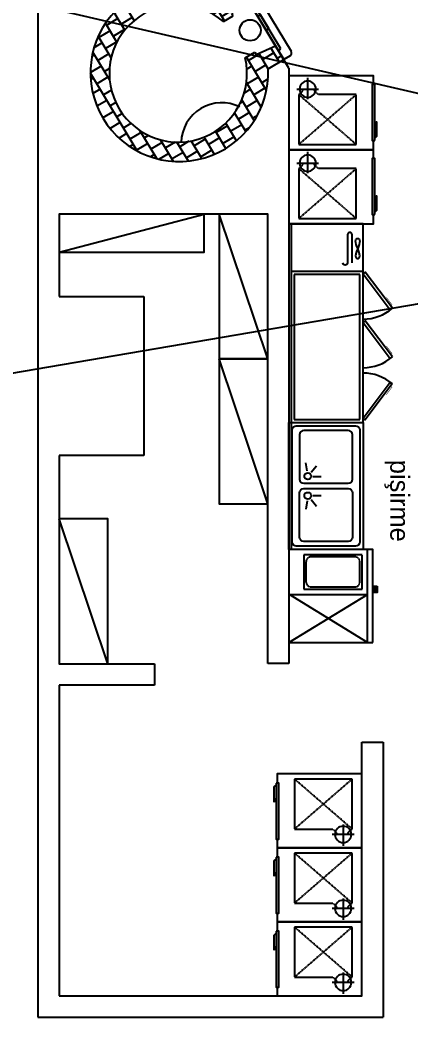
# Model space of a CAD drawing. Header units: millimetres. Extents: x 521598 to 528569, y -164711 to -162316.
# Drawn here: x 524061 to 524431, y -164711 to -163768 of the extents above; entities that cross this region are included whole.
import ezdxf

# ---------------------------------------------------------------- set-up
doc = ezdxf.new("R2010")
doc.units = ezdxf.units.MM
doc.linetypes.add('DASHED', pattern=[0.75, 0.5, -0.25])
for name, color, linetype in [('002 Çizgi', 7, 'Continuous'), ('CIHAZ', 2, 'Continuous'), ('S2000-002 Çizgi', 7, 'Continuous')]:
    doc.layers.add(name, color=color, linetype=linetype)
doc.styles.add('TAKSİM', font='GOTHIC.TTF', dxfattribs={"height": 20})

# ---------------------------------------------------------------- blocks, each defined once
blk = doc.blocks.new('A$C06017225')
at = {"layer": 'S2000-002 Çizgi'}
h = blk.add_hatch(dxfattribs=at)
h.set_pattern_fill('AR-B88', color=256, scale=0.06, style=0)
h.set_pattern_definition([(0, (-8243.159079086074, 3900.02215062343), (0, 12.192), []), (90, (-8243.159079086074, 3900.02215062343), (-6.095999999999997, 12.192), [12.192, -12.192])])
h.paths.add_polyline_path([(43.988767518038, 27.13525971144691), (43.98876751803618, 10.00000096192571), (58.98876751803618, 10.00000096192616), (61.488767518038, 29.76524713212757), (63.98876751803618, 29.76524713212757), (63.98876751803618, 40.40644275845352, -6.342329219213232), (103.9887675180362, 40.40644275845352), (103.9887675180343, 29.76524713212802), (106.4887675180361, 29.76524713212757), (108.9887675180362, 10.00000096192525), (113.9887675180362, 10.00000096192525), (123.9887675180362, 10.00000096192525), (123.9887675180362, 27.13525971144782, 3.946618531262029)])
for p, q in [((63.98876751803618, 40.40644275845352), (63.98876751803618, 29.76524713212757)), ((103.9887675180362, 40.40644275845352), (103.9887675180362, 29.76524713212757)), ((61.48876751803618, 29.76524713212757), (58.98876751803618, 10.00000096192525)), ((63.98876751803618, 29.76524713212757), (61.48876751803618, 29.76524713212757)), ((103.9887675180362, 29.76524713212757), (106.4887675180361, 29.76524713212757)), ((106.4887675180361, 29.76524713212757), (108.9887675180362, 10.00000096192525)), ((43.988767518038, 27.13525971144736), (43.98876751803618, 10.00000096192571)), ((123.9887675180362, 27.13525971144782), (123.9887675180362, 10.00000096192525)), ((123.9887675180362, 10.00000096192525), (43.98876751803618, 10.00000096192525))]:
    blk.add_line(p, q, dxfattribs=at)
at = {"layer": 'S2000-002 Çizgi', "color": 4}
for p, q in [((43.98876751803618, 3.000000961925252), (43.98876751803618, 10.00000096192525)), ((123.9887675180362, 3.000000961924797), (123.9887675180362, 10.00000096192525)), ((120.9887675180361, 9.619247976e-07), (46.98876751803618, 9.619252523e-07))]:
    blk.add_line(p, q, dxfattribs=at)
for points in [[(53.98876751803618, 7.000000961925252), (113.9887675180362, 7.000000961925252), (113.9887675180362, 10.00000096192525), (53.98876751803618, 10.00000096192525)], [(76.48876751803618, 7.000000961925252), (91.4887675180362, 7.000000961925252), (91.4887675180362, 10.00000096192525), (76.48876751803618, 10.00000096192525)]]:
    blk.add_lwpolyline(points, close=True, dxfattribs=at)
at = {"layer": 'S2000-002 Çizgi'}
blk.add_circle((83.98876751803618, 23.00000096192525), 10, dxfattribs=at)
for centre, radius, start, end in [((83.98876751803618, 101.0000009619252), 84, 298.4368901488709, 241.563109851129), ((83.98876751803618, 102.2530271427185), 65, 287.9202131393425, 252.0797868606575), ((5.985026129696053, 101.0000009619252), 38.48212830448029, 302.7103555637847, 57.28964443621531)]:
    blk.add_arc(centre, radius, start, end, dxfattribs=at)
at = {"layer": 'S2000-002 Çizgi', "color": 4}
for centre, start, end in [((46.98876751803618, 3.000000961925252), 180, 270), ((120.9887675180361, 3.000000961924797), 270, 0)]:
    blk.add_arc(centre, 3, start, end, dxfattribs=at)
blk = doc.blocks.new('A$Cb98cdcd6')
at = {"layer": 'CIHAZ', "color": 1}
for p, q in [((65.05863948300248, 47.90907035229611), (65.05863948300248, 68.01746013466618)), ((75.33279476797907, 57.26566633625771), (54.78448419802589, 57.26566633625771))]:
    blk.add_line(p, q, dxfattribs=at)
at = {"layer": 'CIHAZ', "color": 5, "linetype": 'DASHED'}
for p, q in [((73.52318220364396, 4.986674565530848), (19.14911712461617, 52.18251462565968)), ((73.52318220364396, 52.18251462565968), (19.14911712461617, 4.986674565530848))]:
    blk.add_line(p, q, dxfattribs=at)
at = {"layer": 'CIHAZ', "color": 5}
for points in [[(1.822605347260833, 8.79640373881557), (1.822605347260833, 61.63946536305593), (4.321508856082801, 61.63946536305593), (4.321508856082801, 8.79640373881557)], [(1.822605347260833, 10.79640373881557), (1.822605347260833, 23.40387475365424), (0, 26.40387475365424), (0, 12.40387475365424)]]:
    blk.add_lwpolyline(points, close=True, dxfattribs=at)
at = {"layer": 'CIHAZ', "color": 1}
blk.add_circle((65.05863948300248, 57.26566633625771), 7.758035706010048, dxfattribs=at)
at = {"layer": 'S2000-002 Çizgi', "linetype": 'DASHED'}
for p, q in [((19.14911712461617, 52.18251462565968), (54.91525066853501, 52.18251462565968)), ((19.14911712461617, 4.986674565530848), (19.14911712461617, 52.18251462565968)), ((73.52318220364396, 52.18251462565968), (73.52318220364396, 4.986674565530848)), ((73.52318220364396, 4.986674565530848), (19.14911712461617, 4.986674565530848))]:
    blk.add_line(p, q, dxfattribs=at)
at = {"layer": 'S2000-002 Çizgi'}
blk.add_lwpolyline([(2.813753302791156, 61.63946536305593), (2.813753302791156, 70.0000000000291), (82.81375330279116, 70.0000000000291), (82.81375330279116, 2.91038304567337e-11), (2.813753302791156, 2.91038304567337e-11), (2.813753302791156, 8.79640373881557)], dxfattribs=at)
at = {"layer": 'S2000-002 Çizgi', "linetype": 'DASHED'}
for centre, radius, start, end in [((49.88519006455317, 61.00447501297458), 10.15522007421279, 299.6907043134559, 336.7751504512559), ((78.0864801571006, 60.40024614369031), 9.39972337437167, 201.2079427887111, 240.9566305493766)]:
    blk.add_arc(centre, radius, start, end, dxfattribs=at)
blk = doc.blocks.new('A$C0E3E1D6B')
at = {"layer": 'S2000-002 Çizgi'}
h = blk.add_hatch(dxfattribs=at)
h.set_pattern_fill('LINE', color=256, scale=0.5, angle=90, style=0)
h.set_pattern_definition([(90, (-1212.50308012593, -3768.810528106629), (-1.587499999999999, 1e-16), [])])
h.paths.add_polyline_path([(53.25682985184221, 4.255048567423727), (47.11483755685232, 4.255048567423727), (47.11483755685232, -2.9303355404e-06), (53.25682985184221, -2.9303355404e-06)])
for p, q in [((9.4579272627e-06, 9.255048567423726), (45.55000945792744, 83.35504856742408)), ((9.4579272627e-06, 83.35504856742408), (45.40000945792735, 9.255048567423726)), ((45.40000945792735, 83.35504856742408), (45.40000945792735, 9.255048567423726)), ((9.4579272627e-06, 9.255048567423726), (87.90000945792734, 9.255048567423726))]:
    blk.add_line(p, q, dxfattribs=at)
for points in [[(9.4579272627e-06, 4.255048567423727), (87.90000945792734, 4.255048567423727), (87.90000945792734, 83.35504856742408), (9.4579272627e-06, 83.35504856742408)], [(53.25682985184221, -2.9303355404e-06), (47.11483755685232, -2.9303355404e-06), (47.11483755685232, 4.255048567423727), (53.25682985184221, 4.255048567423727)]]:
    blk.add_lwpolyline(points, close=True, dxfattribs=at)
at = {"layer": 'S2000-002 Çizgi', "linetype": 'DASHED'}
blk.add_lwpolyline([(50.40000945792735, 69.25504856742373), (50.40000945792735, 14.25504856742373), (82.90000945792734, 14.25504856742373), (82.90000945792734, 69.25504856742373)], close=True, dxfattribs=at)
blk.add_lwpolyline([(52.40000945792781, 62.25504856742371), (52.40000945792781, 21.25504856742373, 0.4142135623730982), (57.40000945792781, 16.25504856742373), (75.90000945792734, 16.25504856742373, 0.4142135623730951), (80.90000945792735, 21.25504856742373), (80.90000945792735, 62.25504856742371, 0.4142135623730951), (75.90000945792734, 67.25504856742371), (57.40000945792781, 67.25504856742371, 0.4142135623730951)], format="xyb", close=True, dxfattribs=at)
blk = doc.blocks.new('188-70')
at = {"layer": '002 Çizgi', "color": 7}
blk.add_line((24.32586168855778, -110.0460483423885), (24.32586168855778, 77.95395165761147), dxfattribs=at)
for points in [[(-71.33921312315215, 41.26263230040422), (-45.7278760982299, 75.49159541346671), (-43.67413831144222, 73.95491519197094), (-69.28547533637175, 39.72595207890481)], [(-43.67413831144222, -110.0460483423885), (26.32586168855778, -110.0460483423885), (26.32586168855778, 77.95395165761147), (-43.67413831144222, 77.95395165761147)], [(-71.4896948098467, 15.89495644267663), (-45.72076712935814, -18.21552385587347), (-43.67413831144222, -16.66938819504503), (-69.44306599193078, 17.44109210350507)], [(-71.4896948098467, -30.08271823235918), (-45.72076712935814, -64.19319853090929), (-43.67413831144222, -62.64706287008084), (-69.44306599193078, -28.53658257153074)], [(-40.64799959598167, -93.60606304338216), (-40.47596986266581, -92.14906812416302), (-40.02243692937191, -90.44697125591483), (-39.38123519609508, -88.58147308831394), (-38.64619906283042, -86.63427427104034), (-37.91116292956576, -84.68707545376674), (-37.26996119629621, -82.82157728616585), (-36.81642826300231, -81.11948041791766), (-36.64439852968644, -79.66248549869852), (-36.81642826300231, -78.5186764032369), (-37.26996119629621, -77.70166990648067), (-37.91116292957304, -77.21146600842258), (-38.6461990628377, -77.04806470907351), (-39.38123519610235, -77.21146600842258), (-40.02243692937191, -77.70166990647704), (-40.47596986266581, -78.5186764032369), (-40.64799959598167, -79.66248549869852), (-40.47596986266581, -81.11948041791766), (-40.02243692937191, -82.82157728616585), (-39.38123519609508, -84.68707545376674), (-38.64619906283042, -86.63427427104034), (-37.91116292956576, -88.58147308831394), (-37.26996119629621, -90.44697125591483), (-36.81642826300231, -92.14906812415938), (-36.64439852968644, -93.60606304338216), (-36.81642826300231, -94.74987213884378), (-37.26996119629621, -95.5668786356), (-37.91116292957304, -96.0570825336581), (-38.6461990628377, -96.22048383300717), (-39.38123519610235, -96.0570825336581), (-40.02243692937191, -95.5668786356), (-40.47596986266581, -94.74987213884378)]]:
    blk.add_lwpolyline(points, close=True, dxfattribs=at)
at = {"layer": '002 Çizgi', "color": 7, "linetype": 'DASHED'}
blk.add_lwpolyline([(21.32586168855778, -62.04604834238853), (21.32586168855778, 74.95395165761147), (-40.67413831144222, 74.95395165761147), (-40.67413831144222, -62.04604834238853)], close=True, dxfattribs=at)
at = {"layer": '002 Çizgi', "color": 7, "const_width": 0.4275}
for points in [[(-69.65403173668892, 43.51483848003772), (-70.97744480604888, 44.50506357189079), (-66.74652167000022, 50.15959507164007), (-65.6631906057446, 51.6074421325502)], [(-69.7941442326046, 13.65054622595562), (-71.11297633629147, 12.65422812063844), (-66.85601965306705, 7.019269659213023), (-65.76602267940325, 5.57643428954907)], [(-69.7941442326046, -32.32712844908019), (-71.11297633629147, -33.32344655439738), (-66.85601965306705, -38.95840501582643), (-65.76602267940325, -40.40124038548674)]]:
    blk.add_lwpolyline(points, dxfattribs=at)
at = {"layer": '002 Çizgi', "color": 7}
blk.add_lwpolyline([(24.32586168855778, -65.04604834238853), (-43.67413831144222, -65.04604834238853)], dxfattribs=at)
for points in [[(-33.338274044836, -73.04291471877514), (-33.338274044836, -99.71471313812071, 1), (-28.99247005337384, -99.71471313812071)], [(-28.99247005337384, -99.71471313812071), (-28.99247005337384, -73.04291471877514, -1), (-24.64666606191895, -73.04291471877514)]]:
    blk.add_lwpolyline(points, format="xyb", dxfattribs=at)
for centre, radius, start, end in [((-43.67413831144222, 73.95491519197094), 42.74999999999995, 229.7550348337713, 270), ((-43.67413831144222, -16.66938819504503), 42.74999999999999, 90, 130.5092126637801), ((-43.67413831144222, -62.64706287008084), 42.74999999999999, 90, 130.5092126637801)]:
    blk.add_arc(centre, radius, start, end, dxfattribs=at)
blk = doc.blocks.new('A$C32DC0840')
at = {"layer": 'S2000-002 Çizgi'}
for p, q in [((45.84232903951579, 52.76213745676341), (38.03061600096135, 53.87480526377476)), ((47.07251183002973, 48.9528952582641), (40.97482426029364, 43.944991849914)), ((50.98116678124188, 47.28981688101885), (50.98116678124188, 39.39925985090486)), ((69.01884354517371, 47.28981688101885), (69.01884354517371, 39.39925985090486)), ((72.92749849638584, 48.9528952582641), (79.02518606612195, 43.944991849914)), ((74.1576812868998, 52.76213745676341), (81.96939432545423, 53.87480526377476))]:
    blk.add_line(p, q, dxfattribs=at)
for points in [[(120.0000051632069, -4.5554188546e-06), (5.1632068789e-06, -4.5554188546e-06), (5.1632068789e-06, 69.99999544458113), (120.0000051632069, 69.99999544458113)], [(120.0000051632069, 67.99999544458113), (5.1632068789e-06, 67.99999544458113), (5.1632068789e-06, 69.99999544458113), (120.0000051632069, 69.99999544458113)]]:
    blk.add_lwpolyline(points, close=True, dxfattribs=at)
for points in [[(113.0000051632087, 2.999995444580235), (7.000005163208697, 2.999995444581145, -0.4142135623730919), (3.000005163208697, 6.999995444581145), (3.000005163206878, 62.99999544458114, -0.4142135623731057), (7.000005163206878, 66.99999544458115), (113.0000051632087, 66.99999544458115, -0.4142135623730951), (117.0000051632087, 62.99999544458114), (117.0000051632087, 6.999995444580235, -0.4142135623730844)], [(53.50000516320779, 9.999995444582055), (11.50000516320779, 9.999995444581145, -0.4142135623730951), (7.500005163207788, 13.99999544458114), (7.500005163207788, 55.99999544458114, -0.4142135623730951), (11.50000516320779, 59.99999544458114), (53.50000516320779, 59.99999544458204, -0.4142135623730951), (57.50000516320779, 55.99999544458206), (57.50000516320779, 13.99999544458205, -0.4142135623730951)], [(66.50000516320779, 9.999995444582055), (108.5000051632078, 9.999995444581145, 0.4142135623730951), (112.5000051632078, 13.99999544458114), (112.5000051632078, 55.99999544458114, 0.4142135623730951), (108.5000051632078, 59.99999544458114), (66.50000516320779, 59.99999544458204, 0.4142135623730951), (62.50000516320779, 55.99999544458206), (62.50000516320779, 13.99999544458205, 0.4142135623730951)]]:
    blk.add_lwpolyline(points, format="xyb", close=True, dxfattribs=at)
for centre in [(50.78579714085117, 52.25535200492323), (69.21421318556439, 52.25535200492323)]:
    blk.add_circle(centre, 3.187919533039348, dxfattribs=at)

msp = doc.modelspace()

# ---------------------------------------------------------------- linework, layer by layer
at = {"ltscale": 3}
for p, q in [((521827.3894370818, -163232.3432617662), (527110.8233056944, -164457.4018659457)), ((521598.0187969016, -164520.6306968358), (527300.6472881166, -163548.4874162166)), ((524078.1689415175, -163568.741593378), (524078.1689415175, -164711.0689022001)), ((524315.1689415176, -163813.741593378), (524264.1689415175, -163728.741593378)), ((524315.1689415176, -163813.741593378), (524315.1689415176, -164376.741593378)), ((524295.1689415176, -163951.741593378), (524098.1689415175, -163951.741593378)), ((524098.1689415175, -163951.741593378), (524098.1689415175, -164029.741593378)), ((524098.1689415175, -163987.741593378), (524235.1689415175, -163951.741593378)), ((524295.1689415176, -164088.741593378), (524249.1689415175, -163951.741593378)), ((524295.1689415176, -164376.741593378), (524295.1689415176, -163951.741593378)), ((524098.1689415175, -164029.741593378), (524178.1689415175, -164029.741593378)), ((524178.1689415175, -164029.741593378), (524178.1689415175, -164180.0689022001)), ((524295.1689415176, -164225.741593378), (524249.1689415175, -164088.741593378)), ((524178.1689415175, -164180.0689022001), (524098.1689415175, -164180.0689022001)), ((524098.1689415175, -164180.0689022001), (524098.1689415175, -164377.0689022001)), ((524144.1689415175, -164377.0689022001), (524098.1689415175, -164240.0689022001)), ((524098.1689415175, -164377.0689022001), (524188.1689415175, -164377.0689022001)), ((524188.1689415175, -164377.0689022001), (524188.1689415175, -164397.0689022001)), ((524315.1689415176, -164376.741593378), (524295.1689415176, -164376.741593378)), ((524188.1689415175, -164397.0689022001), (524098.1689415175, -164397.0689022001)), ((524098.1689415175, -164397.0689022001), (524098.1689415175, -164691.0689022001)), ((524384.1689415175, -164691.0689022001), (524384.1689415175, -164451.0689022001)), ((524384.1689415175, -164451.0689022001), (524404.1689415175, -164451.0689022001)), ((524404.1689415175, -164451.0689022001), (524404.1689415175, -164711.0689022001)), ((524098.1689415175, -164691.0689022001), (524384.1689415175, -164691.0689022001)), ((524078.1689415175, -164711.0689022001), (524404.1689415175, -164711.0689022001))]:
    msp.add_line(p, q, dxfattribs=at)
for points in [[(524098.1689415175, -163987.741593378), (524235.1689415175, -163987.741593378), (524235.1689415175, -163951.741593378), (524098.1689415175, -163951.741593378)], [(524295.1689415176, -164088.741593378), (524295.1689415176, -163951.741593378), (524249.1689415175, -163951.741593378), (524249.1689415175, -164088.741593378)], [(524295.1689415176, -164225.741593378), (524295.1689415176, -164088.741593378), (524249.1689415175, -164088.741593378), (524249.1689415175, -164225.741593378)], [(524144.1689415175, -164377.0689022001), (524144.1689415175, -164240.0689022001), (524098.1689415175, -164240.0689022001), (524098.1689415175, -164377.0689022001)]]:
    msp.add_lwpolyline(points, close=True, dxfattribs=at)

# ---------------------------------------------------------------- block references
at = {"ltscale": 3, "xscale": -1}
for p in [(524397.9826948204, -163890.841593378), (524397.9826948204, -163960.841593378)]:
    msp.add_blockref('A$Cb98cdcd6', p, dxfattribs=at)
at = {"ltscale": 3, "xscale": -1, "rotation": 180}
for p in [(524301.3551882147, -164481.0689022001), (524301.3551882147, -164551.0689022001), (524301.3551882147, -164621.0689022001)]:
    msp.add_blockref('A$Cb98cdcd6', p, dxfattribs=at)
at = {"layer": 'S2000-002 Çizgi'}
for name, p, rotation in [('A$C06017225', (524341.4557359911, -163838.1164093148), 120.9637565320683), ('188-70', (524341.4948032062, -164070.8876417204), 180), ('A$C32DC0840', (524385.1689369621, -164268.8415985412), 90), ('A$C0E3E1D6B', (524398.523990085, -164356.7416028359), 90)]:
    msp.add_blockref(name, p, dxfattribs=dict(at, rotation=rotation))

# ---------------------------------------------------------------- texts
at = {"style": 'TAKSİM'}
msp.add_text('pişirme', height=18, rotation=270, dxfattribs=at).set_placement((524410.8811111938, -164184.0864478423))

doc.saveas('drawing.dxf')
